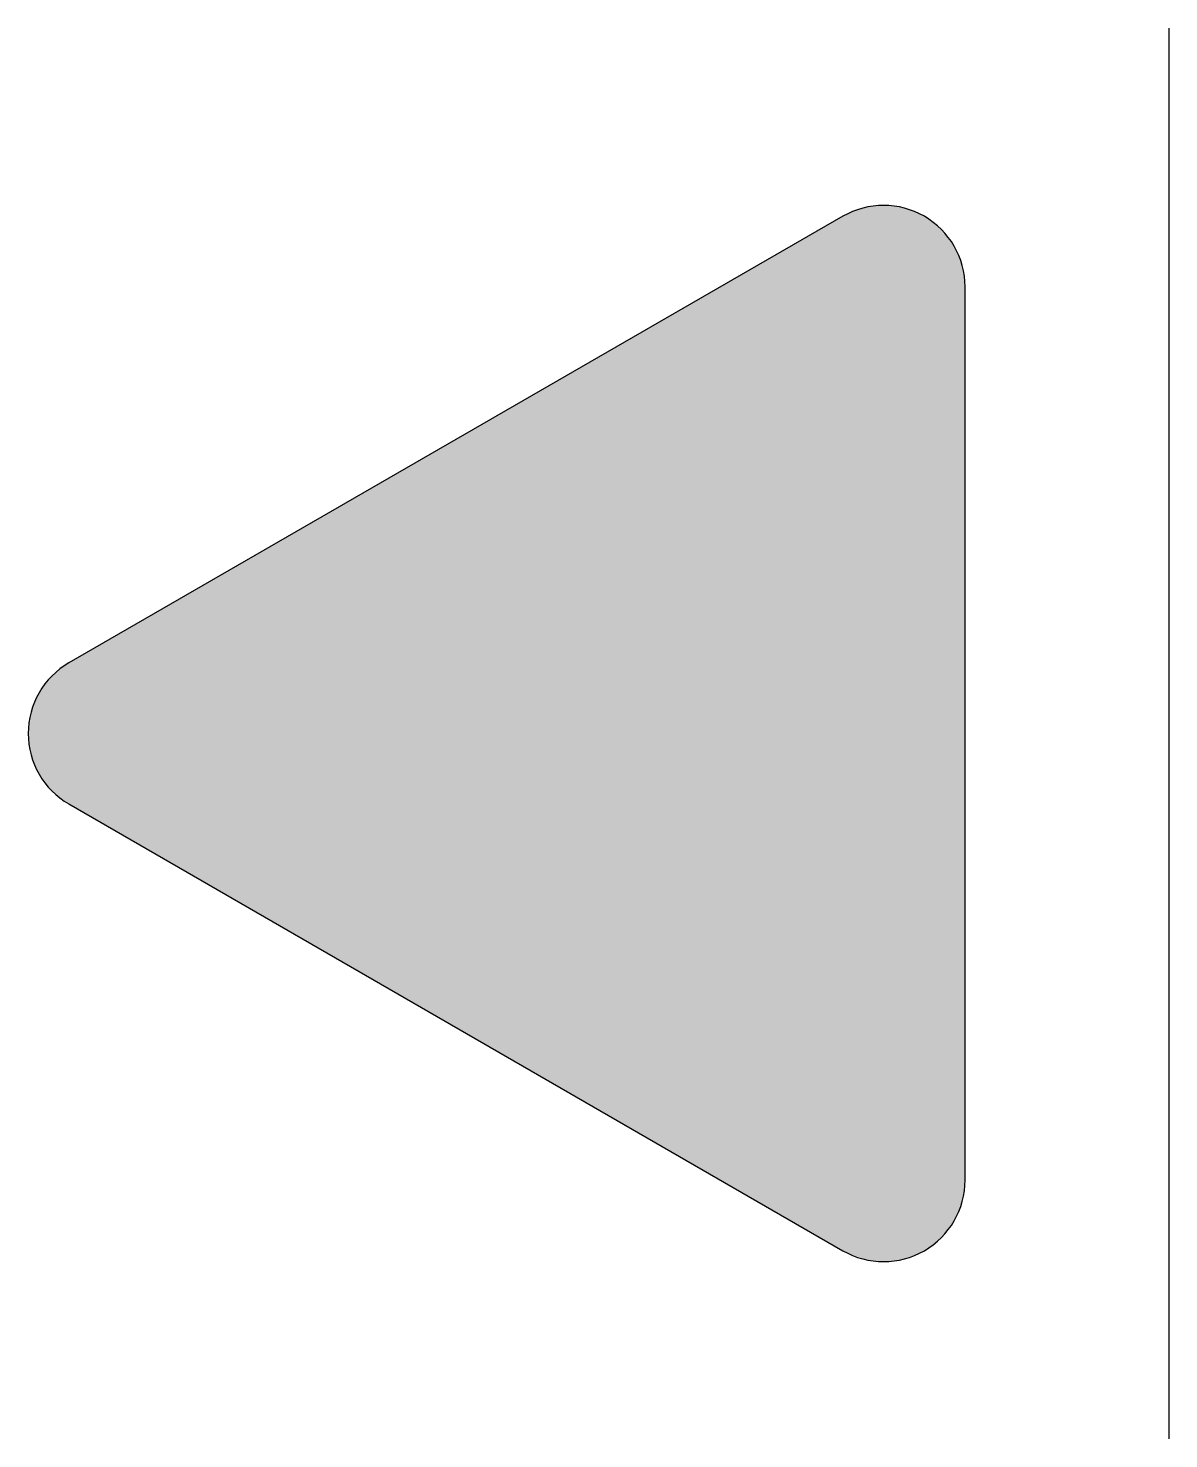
# Model space of a CAD drawing. Header units: inches. Extents: x 2005.4 to 2019.4, y 1956.4 to 1973.7.
import ezdxf

# ---------------------------------------------------------------- set-up
doc = ezdxf.new("R2010")
doc.units = ezdxf.units.IN
doc.layers.add('KESIT_(BEYKENT)', color=151, linetype='Continuous', lineweight=25)

msp = doc.modelspace()

# ---------------------------------------------------------------- hatches: boundary and pattern name
at = {"layer": 'KESIT_(BEYKENT)'}
h = msp.add_hatch(color=256, dxfattribs=at)
h.dxf.hatch_style = 1
h.paths.add_polyline_path([(2016.896, 1970.523, 0.57735), (2015.396, 1971.389), (2005.896, 1965.905, 0.57735), (2005.896, 1964.173), (2015.396, 1958.688, 0.57735), (2016.896, 1959.554)])

# ---------------------------------------------------------------- linework, layer by layer
msp.add_line((2019.396, 1973.699), (2019.396, 1956.378), dxfattribs=at)
at = {"layer": 'KESIT_(BEYKENT)', "flags": 128}
msp.add_lwpolyline([(2015.396, 1971.389), (2005.896, 1965.905, 0.57735), (2005.896, 1964.173), (2015.396, 1958.688, 0.57735), (2016.896, 1959.554), (2016.896, 1970.523, 0.57735)], format="xyb", close=True, dxfattribs=at)

doc.saveas('drawing.dxf')
